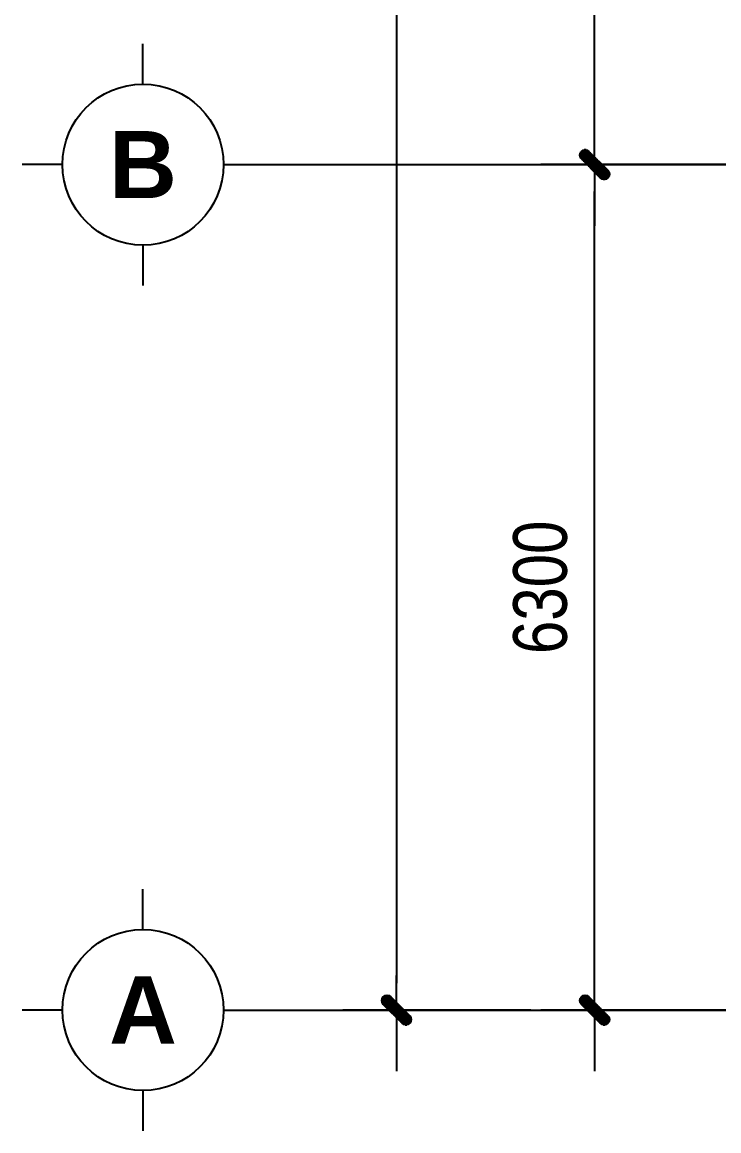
# Model space of a CAD drawing. Header units: millimetres. Extents: x -1030105 to 906887, y -616134 to 1220667.
# Drawn here: x -112543 to -107354, y 503695 to 511956 of the extents above; entities that cross this region are included whole.
import ezdxf
from ezdxf.enums import TextEntityAlignment as Align

# ---------------------------------------------------------------- set-up
doc = ezdxf.new("R2010")
doc.units = ezdxf.units.MM
doc.header["$MEASUREMENT"] = 0
doc.linetypes.add('CENTER', pattern=[2, 1.25, -0.25, 0.25, -0.25])
doc.layers.get('Defpoints').update_dxf_attribs({"color": 1})
doc.styles.add('Arial_Bold', font='arialbd.ttf')
doc.styles.add('Dim', font='arial.ttf', dxfattribs={"width": 0.8})
doc.dimstyles.new('DIM1-200', dxfattribs={"dimscale": 200, "dimtxt": 2, "dimasz": 1, "dimexe": 2, "dimexo": 2, "dimgap": 1, "dimtad": 1, "dimdec": 0, "dimzin": 0, "dimdsep": 46, "dimtxsty": 'Dim', "dimblk1": 'TICK', "dimblk2": 'TICK', "dimsah": 1, "dimcen": 0.5, "dimclrd": 256, "dimclre": 256, "dimclrt": 3, "dimadec": 0, "dimazin": 0, "dimtfac": 1, "dimtdec": 0, "dimtix": 1, "dimtmove": 2, "dimatfit": 3, "dimldrblk": 'TICK', "dimfxl": 5, "dimfxlon": 1, "dimtolj": 1, "dimtzin": 0, "dimarcsym": 1})

# ---------------------------------------------------------------- blocks, each defined once
blk = doc.blocks.new('*X1434')
at = {"color": 0}
for p, q in [((0.932, 0.438), (1.497, 0.438)), ((0.938, 0.313), (0.938, 0.443)), ((0.994, 0.5), (1.545, 0.5)), ((1, 0.251), (1, 0.506)), ((1.057, 0.562), (1.564, 0.562)), ((1.062, 0.188), (1.062, 0.568)), ((1.119, 0.625), (1.562, 0.625)), ((1.125, 0.126), (1.125, 0.631)), ((1.182, 0.688), (1.54, 0.688)), ((1.188, 0.128), (1.188, 0.693)), ((1.247, 0.75), (1.484, 0.75)), ((1.25, 0.19), (1.25, 0.752)), ((1.312, 0.253), (1.312, 0.782)), ((1.375, 0.315), (1.375, 0.789)), ((1.438, 0.378), (1.438, 0.775)), ((1.5, 0.44), (1.5, 0.737)), ((1.562, 0.553), (1.562, 0.624)), ((0.498, 0), (1.06, 0)), ((0.5, -0.233), (0.5, 0.003)), ((0.557, 0.062), (1.122, 0.062)), ((0.562, -0.289), (0.562, 0.068)), ((0.619, 0.125), (1.126, 0.125)), ((0.625, -0.312), (0.625, 0.131)), ((0.682, 0.188), (1.063, 0.188)), ((0.688, -0.313), (0.688, 0.193)), ((0.744, 0.25), (1.001, 0.25)), ((0.75, -0.295), (0.75, 0.256)), ((0.807, 0.312), (0.938, 0.312)), ((0.812, -0.247), (0.812, 0.318)), ((0.869, 0.375), (0.876, 0.375)), ((0.875, 0.376), (0.875, 0.381)), ((0.875, -0.185), (0.875, 0.376)), ((0.876, 0.375), (1.435, 0.375)), ((0.938, -0.122), (0.938, 0.313)), ((0.938, 0.312), (1.372, 0.312)), ((1, -0.06), (1, 0.251)), ((1.001, 0.25), (1.31, 0.25)), ((1.062, 0.003), (1.062, 0.188)), ((1.063, 0.188), (1.247, 0.188)), ((1.125, 0.065), (1.125, 0.126)), ((1.126, 0.125), (1.185, 0.125)), ((0.462, -0.125), (0.935, -0.125)), ((0.469, -0.062), (0.997, -0.062)), ((0.475, -0.188), (0.872, -0.188)), ((0.514, -0.25), (0.81, -0.25)), ((0.63, -0.312), (0.694, -0.312))]:
    blk.add_line(p, q, dxfattribs=at)
blk = doc.blocks.new('TICK')
for p, q in [((-0.283, 0), (-1.283, 0)), ((0.283, 0), (2.283, 0))]:
    blk.add_line(p, q)
at = {"color": 5}
blk.add_lwpolyline([(-0.211, -0.493, -1), (-0.493, -0.211), (0.211, 0.493, -1), (0.493, 0.211)], format="xyb", close=True, dxfattribs=at)
blk.add_blockref('*X1434', (-1.014, -0.237), dxfattribs=at)
blk = doc.blocks.new('*D1474')
at = {"lineweight": -2, "transparency": 16777216}
for p, q in [((-5688.8, 6300), (-7088.8, 6300)), ((-6688.8, 200), (-6688.8, 6100)), ((-5688.8, 0), (-7088.8, 0))]:
    blk.add_line(p, q, dxfattribs=at)
at = {"layer": 'Defpoints', "color": 0, "transparency": 16777216}
for p in [(-6688.8, 6300), (-4823.9, 6300), (-4823.9, 0)]:
    blk.add_point(p, dxfattribs=at)
at = {"lineweight": -2, "transparency": 16777216, "xscale": 200, "yscale": 200, "zscale": 200}
for p, rotation in [((-6688.8, 6300), 90), ((-6688.8, 0), 270)]:
    blk.add_blockref('TICK', p, dxfattribs=dict(at, rotation=rotation))
at = {"color": 3, "transparency": 16777216, "insert": (-7093.1, 3150), "char_height": 400, "attachment_point": 5, "rotation": 90, "style": 'Dim'}
blk.add_mtext('\\A1;6300', dxfattribs=at)
blk = doc.blocks.new('*D1475')
at = {"lineweight": -2, "transparency": 16777216}
for p, q in [((-7288.8, 12600), (-6288.8, 12600)), ((-6688.8, 6500), (-6688.8, 12400)), ((-7288.8, 6300), (-6288.8, 6300))]:
    blk.add_line(p, q, dxfattribs=at)
at = {"layer": 'Defpoints', "color": 0, "transparency": 16777216}
for p in [(-7688.8, 12600), (-6688.8, 12600), (-7688.8, 6300)]:
    blk.add_point(p, dxfattribs=at)
at = {"lineweight": -2, "transparency": 16777216, "xscale": 200, "yscale": 200, "zscale": 200}
for p, rotation in [((-6688.8, 12600), 90), ((-6688.8, 6300), 270)]:
    blk.add_blockref('TICK', p, dxfattribs=dict(at, rotation=rotation))
at = {"color": 3, "transparency": 16777216, "insert": (-7093.1, 9450), "char_height": 400, "attachment_point": 5, "rotation": 90, "style": 'Dim'}
blk.add_mtext('\\A1;6300', dxfattribs=at)
blk = doc.blocks.new('*D1480')
at = {"lineweight": -2, "transparency": 16777216}
for p, q in [((-7164.8, 56700), (-8564.8, 56700)), ((-8164.8, 56500), (-8164.8, 200)), ((-7164.8, 0), (-8564.8, 0))]:
    blk.add_line(p, q, dxfattribs=at)
at = {"layer": 'Defpoints', "color": 0, "transparency": 16777216}
for p in [(-4823.9, 56700), (-8164.8, 0), (-4823.9, 0)]:
    blk.add_point(p, dxfattribs=at)
at = {"lineweight": -2, "transparency": 16777216, "xscale": 200, "yscale": 200, "zscale": 200}
for p, rotation in [((-8164.8, 56700), 90), ((-8164.8, 0), 270)]:
    blk.add_blockref('TICK', p, dxfattribs=dict(at, rotation=rotation))
at = {"color": 3, "transparency": 16777216, "insert": (-8569, 28350), "char_height": 400, "attachment_point": 5, "rotation": 90, "style": 'Dim'}
blk.add_mtext('\\A1;56700', dxfattribs=at)
blk = doc.blocks.new('*U1486')
for p, q in [((-6401.948, 7814.818), (-6401.948, 7816.318)), ((-6404.948, 7811.818), (-6406.448, 7811.818)), ((-6398.948, 7811.818), (-6392.643, 7811.818)), ((-6401.948, 7808.818), (-6401.948, 7807.318))]:
    blk.add_line(p, q)
at = {"color": 8, "linetype": 'CENTER', "ltscale": 500}
blk.add_line((-6392.643, 7811.818), (-6055.483, 7811.818), dxfattribs=at)
blk.add_circle((-6401.948, 7811.818), 3)
at = {"style": 'Arial_Bold'}
blk.add_attdef('TRUC', text='', height=2.5, dxfattribs=at).set_placement((-6401.948, 7811.818), align=Align.MIDDLE_CENTER)
blk = doc.blocks.new('TRỤC')
at = {"color": 0, "xscale": 199.9999999999901, "yscale": 199.9999999999901, "zscale": 199.9999999999901}
for p, values in [((1270336.3, -1556063.5), {'TRUC': 'B'}), ((1270336.3, -1562363.5), {'TRUC': 'A'})]:
    blk.add_blockref('*U1486', p, dxfattribs=at).add_auto_attribs(values)
at = {"color": 0}
for base, p1, p2, picture, middle in [((-8164.8, 0), (-4823.9, 56700), (-4823.9, 0), '*D1480', (-8569, 28350)), ((-6688.8, 12600), (-7688.8, 6300), (-7688.8, 12600), '*D1475', (-7093.1, 9450)), ((-6688.8, 6300), (-4823.9, 0), (-4823.9, 6300), '*D1474', (-7093.1, 3150))]:
    dim = blk.add_linear_dim(base=base, p1=p1, p2=p2, angle=90, dimstyle='DIM1-200', dxfattribs=at)
    dim.commit()
    dim.dimension.update_dxf_attribs({"geometry": picture, "text_midpoint": middle})
blk = doc.blocks.new('KIẾN TRÚC')
at = {"color": 3}
blk.add_blockref('TRỤC', (5188.8, 8718.3), dxfattribs=at)

msp = doc.modelspace()

# ---------------------------------------------------------------- block references
at = {"color": 3}
msp.add_blockref('KIẾN TRÚC', (-106778.5, 495876.5), dxfattribs=at)

doc.saveas('drawing.dxf')
